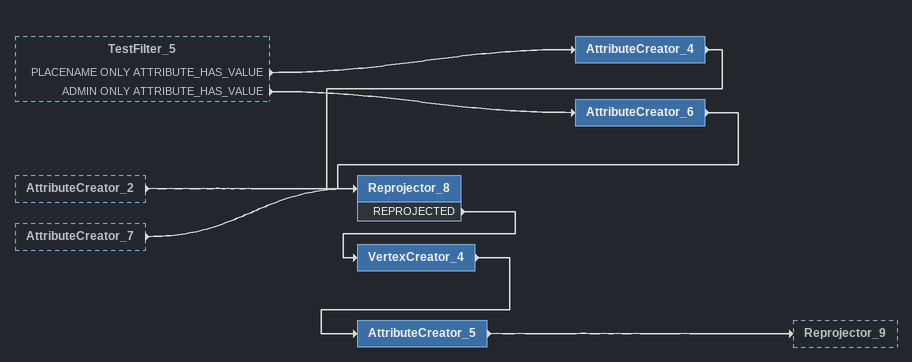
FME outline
TestFilter_5 [outside]
    PLACENAME ONLY ATTRIBUTE_HAS_VALUE -> AttributeCreator_4
    ADMIN ONLY ATTRIBUTE_HAS_VALUE -> AttributeCreator_6
AttributeCreator_2 [outside]
    -> Reprojector_8
AttributeCreator_7 [outside]
    -> Reprojector_8
AttributeCreator_4
    -> Reprojector_8
AttributeCreator_6
    -> Reprojector_8
Reprojector_8
    REPROJECTED -> VertexCreator_4
VertexCreator_4
    -> AttributeCreator_5
AttributeCreator_5
    -> Reprojector_9
